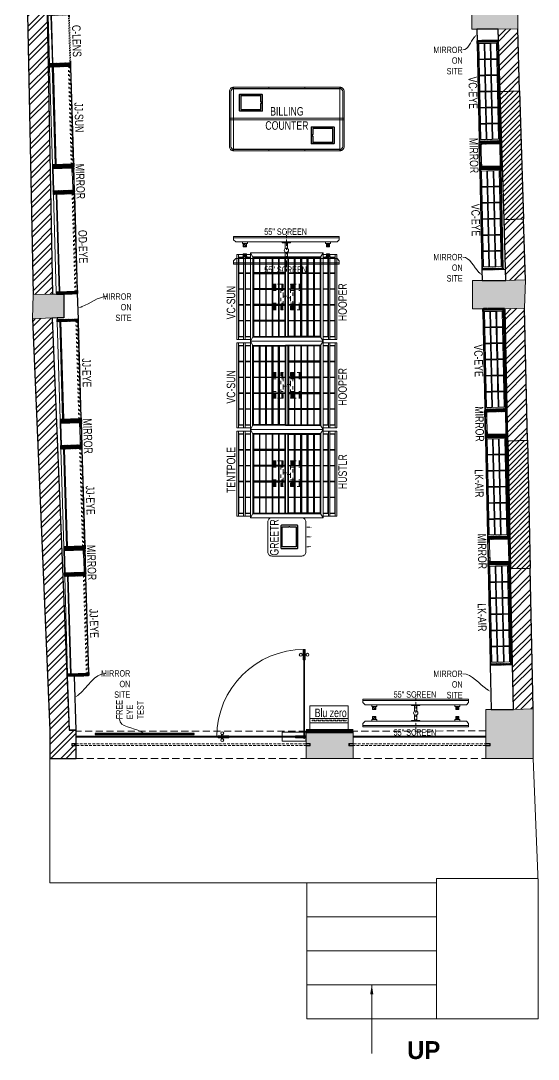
# Model space of a CAD drawing. Header units: feet. Extents: x 9424647 to 9430731, y -5939906 to -5917331.
# Drawn here: x 9424647 to 9430731, y -5939906 to -5927681 of the extents above; entities that cross this region are included whole.
import ezdxf
from ezdxf import colors
from ezdxf.entities.mleader import LeaderData, LeaderLine
from ezdxf.math import Vec2, Vec3

# ---------------------------------------------------------------- set-up
doc = ezdxf.new("R2010")
doc.units = ezdxf.units.FT
doc.header["$LTSCALE"] = 33
doc.header["$MEASUREMENT"] = 0
for name, pattern in [('ACAD_ISO03W100', [30, 12, -18]), ('D10_DASHED', [0.75, 0.5, -0.25]), ('DASHDOT2', [0.5, 0.25, -0.125, 0, -0.125]), ('HIDDEN', [9.525, 6.35, -3.175]), ('HIDDENX2', [0.75, 0.5, -0.25])]:
    doc.linetypes.add(name, pattern=pattern)
for name, color, linetype, lineweight in [('A-COL', 243, 'Continuous', 9), ('A-Glazing', 4, 'Continuous', 20), ('A-shutter', 8, 'Continuous', 18), ('A-STAIR', 6, 'Continuous', 5), ('beam', 90, 'Continuous', 9), ('column hatch', 5, 'Continuous', 0), ('Glazing', 141, 'Continuous', 15), ('HIDDEN LINE', 177, 'Continuous', 0), ('LENS-DIM', 252, 'Continuous', 5), ('LENS-FURNITURE', 13, 'Continuous', 9), ('LENS-PARTITION', 21, 'Continuous', 25), ('LENS-TEXT', 31, 'Continuous', 5), ('LENS_TEXT', 31, 'Continuous', 5), ('LK-EQPMT', 3, 'Continuous', 18), ('LK-FF&E FLOOR', 1, 'Continuous', 9), ('LK-FF&E WALL', 1, 'Continuous', 9), ('LK-IT', 3, 'Continuous', 18), ('LK-MIRROR', 133, 'Continuous', 13), ('LN-ELEVATION-1', 81, 'Continuous', 25), ('LN-ELEVATION-2', 103, 'Continuous', 20), ('LN-ELEVATION-3', 125, 'Continuous', 18), ('LN-ELEVATION-4', 145, 'Continuous', 13), ('LN-ELEVATION-5', 167, 'Continuous', 5), ('LN-HATCH', 251, 'Continuous', 0), ('PLANO-TXT', 252, 'Continuous', 5), ('rolling shutter', 1, 'Continuous', 5)]:
    doc.layers.add(name, color=color, linetype=linetype, lineweight=lineweight)
doc.layers.add('A-WALL', color=1, linetype='Continuous')
doc.styles.add('LK TXT', font='GILC____.TTF', dxfattribs={"height": 100})
doc.styles.get("Standard").update_dxf_attribs({"font": 'GILC____.TTF'})
doc.dimstyles.new('01', dxfattribs={"dimtxt": 150, "dimasz": 115, "dimexe": 115, "dimexo": 115, "dimgap": 115, "dimtad": 0, "dimdec": 0, "dimzin": 0, "dimdsep": 46, "dimtxsty": 'Standard', "dimblk": 'ARCHTICK', "dimcen": 115, "dimdle": 115, "dimclrd": 256, "dimclre": 256, "dimclrt": 256, "dimadec": 0, "dimazin": 0, "dimtfac": 1, "dimtdec": 0, "dimtofl": 0, "dimtmove": 1, "dimatfit": 3, "dimfxl": 1, "dimtolj": 1, "dimtzin": 0, "dimlwd": -1, "dimlwe": -1, "dimarcsym": 0})
pattern_1 = [(225, (-9983931.35, 5281720.31), (88.2999593, -88.2999593), []), (225, (-9983990.22, 5281720.31), (88.2999593, -88.2999593), [])]
pattern_2 = [(45, (7858054.0837, 3504049.203), (-4.4901280605, 4.4901280605), [])]
pattern_3 = [(45, (3990327.2935, 1709214.6916), (-4.4901280605, 4.4901280605), [])]

# ---------------------------------------------------------------- blocks, each defined once
blk = doc.blocks.new('_ArchTick')
at = {"const_width": 0.15}
blk.add_lwpolyline([(-0.5, -0.5), (0.5, 0.5)], dxfattribs=at)
blk = doc.blocks.new('*U43')
at = {"layer": 'A-shutter', "color": 5, "ltscale": 10}
for points in [[(41039607, -1561539), (41039607, -1561544), (41039562, -1561544), (41039562, -1561564), (41039607, -1561564), (41039607, -1561569), (41039557, -1561569), (41039557, -1561539)], [(41042311, -1561539), (41042311, -1561544), (41042356, -1561544), (41042356, -1561564), (41042311, -1561564), (41042311, -1561569), (41042361, -1561569), (41042361, -1561539)]]:
    blk.add_lwpolyline(points, close=True, dxfattribs=at)
at = {"layer": 'A-shutter', "color": 5, "linetype": 'HIDDENX2', "ltscale": 2}
blk.add_lwpolyline([(41039562, -1561544), (41039562, -1561564), (41042356, -1561564), (41042356, -1561544)], close=True, dxfattribs=at)
blk = doc.blocks.new('*U44')
at = {"layer": 'A-shutter', "color": 5, "ltscale": 10}
for points in [[(41040750, -1561539), (41040750, -1561544), (41040705, -1561544), (41040705, -1561564), (41040750, -1561564), (41040750, -1561569), (41040700, -1561569), (41040700, -1561539)], [(41042311, -1561539), (41042311, -1561544), (41042356, -1561544), (41042356, -1561564), (41042311, -1561564), (41042311, -1561569), (41042361, -1561569), (41042361, -1561539)]]:
    blk.add_lwpolyline(points, close=True, dxfattribs=at)
at = {"layer": 'A-shutter', "color": 5, "linetype": 'HIDDENX2', "ltscale": 2}
blk.add_lwpolyline([(41040705, -1561544), (41040705, -1561564), (41042356, -1561564), (41042356, -1561544)], close=True, dxfattribs=at)
blk = doc.blocks.new('MIRROR')
at = {"layer": 'LN-HATCH', "ltscale": 0.5}
h = blk.add_hatch(dxfattribs=at)
h.set_pattern_fill('ANSI31', color=256, scale=2)
h.set_pattern_definition([(45, (4060433.7416, 1708720.787), (-4.4901280605, 4.4901280605), [])])
h.paths.add_polyline_path([(213, 101), (231, 101), (231, -128), (213, -128)])
h.paths.add_polyline_path([(231, 95), (495, 95), (495, 101), (231, 101)])
h.paths.add_polyline_path([(513, 101), (495, 101), (495, -128), (513, -128)])
at = {"layer": 'Defpoints'}
blk.add_lwpolyline([(513, 101), (213, 101), (213, -149), (513, -149)], close=True, dxfattribs=at)
at = {"layer": 'LN-ELEVATION-1'}
for points in [[(213, 101), (231, 101), (231, -128), (213, -128)], [(231, 95), (495, 95), (495, 101), (231, 101)], [(513, 101), (495, 101), (495, -128), (513, -128)], [(260, -142), (260, -128), (215, -128), (215, -149), (224, -149), (224, -147), (216, -147), (216, -142)], [(443, -142), (443, -128), (488, -128), (488, -149), (479, -149), (479, -147), (486, -147), (486, -142)], [(505, -149), (505, -147), (509, -147), (509, -129), (488, -129), (488, -128), (511, -128), (511, -149)]]:
    blk.add_lwpolyline(points, close=True, dxfattribs=at)
at = {"layer": 'LN-ELEVATION-2', "color": 4, "lineweight": 0}
blk.add_lwpolyline([(216, -142), (486, -142), (486, -147), (216, -147)], close=True, dxfattribs=at)
at = {"layer": 'LN-ELEVATION-2'}
blk.add_lwpolyline([(260, -142), (443, -142), (443, -128), (260, -128)], close=True, dxfattribs=at)
at = {"layer": 'LN-ELEVATION-4', "ltscale": 0.5}
blk.add_line((479, -149), (224, -149), dxfattribs=at)
blk = doc.blocks.new('JJ SH 1200')
at = {"layer": 'LN-HATCH', "ltscale": 0.5}
h = blk.add_hatch(dxfattribs=at)
h.set_pattern_fill('ANSI31', color=256, scale=2)
h.set_pattern_definition([(45, (4097187.331, 1708800.267), (-4.4901280605, 4.4901280605), [])])
h.paths.add_polyline_path([(792, 220), (792, 30), (786, 30), (786, 20), (792, 20), (792, -24), (767, -24), (767, 220)])
h.paths.add_polyline_path([(-383, 180), (767, 180), (767, 186), (-383, 186)])
h.paths.add_polyline_path([(757, -24), (757, -30), (792, -30), (792, -24)])
h.paths.add_polyline_path([(-408, 220), (-408, 30), (-402, 30), (-402, 20), (-408, 20), (-408, -24), (-383, -24), (-383, 220)])
h.paths.add_polyline_path([(-373, -24), (-373, -30), (-408, -30), (-408, -24)])
at = {"layer": 'LN-ELEVATION-1', "ltscale": 0.5}
for points in [[(-408, 220), (-408, 30), (-402, 30), (-402, 20), (-408, 20), (-408, -24), (-383, -24), (-383, 220)], [(-383, 180), (767, 180), (767, 186), (-383, 186)], [(792, 220), (792, 30), (786, 30), (786, 20), (792, 20), (792, -24), (767, -24), (767, 220)], [(-373, -24), (-373, -30), (-408, -30), (-408, -24)], [(757, -24), (757, -30), (792, -30), (792, -24)]]:
    blk.add_lwpolyline(points, close=True, dxfattribs=at)
at = {"layer": 'LN-ELEVATION-3', "ltscale": 0.5}
for p, q in [((767, 220), (-383, 220)), ((757, -24), (-373, -24)), ((-373, -30), (757, -30))]:
    blk.add_line(p, q, dxfattribs=at)
at = {"layer": 'LN-ELEVATION-4', "linetype": 'ACAD_ISO03W100', "ltscale": 0.05}
blk.add_lwpolyline([(767, 0), (-383, 0), (-383, -12), (767, -12)], close=True, dxfattribs=at)
blk = doc.blocks.new('VC HD 1200')
at = {"layer": 'LN-HATCH', "ltscale": 0.5}
h = blk.add_hatch(dxfattribs=at)
h.set_pattern_fill('ANSI31', color=256, scale=2)
h.set_pattern_definition([(45, (3760859.753, 1795248.936), (-4.490128061, 4.490128061), [])])
h.paths.add_polyline_path([(-1200, 250), (-1200, 60), (-1194, 60), (-1194, 50), (-1200, 50), (-1200, 6), (-1182, 6), (-1182, 250)])
h = blk.add_hatch(dxfattribs=at)
h.set_pattern_fill('ANSI31', color=256, scale=2)
h.set_pattern_definition(pattern_2)
h.paths.add_polyline_path([(0, 250), (0, 60), (-6, 60), (-6, 50), (0, 50), (0, 6), (-18, 6), (-18, 250)])
h = blk.add_hatch(dxfattribs=at)
h.set_pattern_fill('ANSI31', color=256, scale=2)
h.set_pattern_definition([(45, (7858047.0837, 3504049.203), (-4.4901280605, 4.4901280605), [])])
h.paths.add_polyline_path([(-1165, 6), (-1165, 0), (-1200, 0), (-1200, 6)])
h = blk.add_hatch(dxfattribs=at)
h.set_pattern_fill('ANSI31', color=256, scale=2)
h.set_pattern_definition(pattern_2)
h.paths.add_polyline_path([(-28, 6), (-28, 0), (0, 0), (0, 6)])
at = {"layer": 'LN-ELEVATION-1', "ltscale": 0.5}
for points in [[(-1200, 250), (-1200, 60), (-1194, 60), (-1194, 50), (-1200, 50), (-1200, 6), (-1182, 6), (-1182, 250)], [(0, 250), (0, 60), (-6, 60), (-6, 50), (0, 50), (0, 6), (-18, 6), (-18, 250)], [(-18, 238), (-1182, 238), (-1182, 244), (-18, 244)], [(-1165, 6), (-1165, 0), (-1200, 0), (-1200, 6)], [(-35, 6), (-35, 0), (0, 0), (0, 6)]]:
    blk.add_lwpolyline(points, close=True, dxfattribs=at)
at = {"layer": 'LN-ELEVATION-3', "ltscale": 0.5}
for p, q in [((-1182, 250), (-18, 250)), ((-1165, 6), (-35, 6)), ((-35, 0), (-1165, 0))]:
    blk.add_line(p, q, dxfattribs=at)
for points in [[(-1165, 226), (-35, 226), (-35, 18), (-1165, 18)], [(-1165, 226), (-983, 226), (-983, 162), (-1165, 162)], [(-1165, 90), (-983, 90), (-983, 154), (-1165, 154)], [(-975, 226), (-794, 226), (-794, 162), (-975, 162)], [(-975, 154), (-794, 154), (-794, 90), (-975, 90)], [(-786, 226), (-604, 226), (-604, 162), (-786, 162)], [(-786, 154), (-604, 154), (-604, 90), (-786, 90)], [(-596, 226), (-414, 226), (-414, 162), (-596, 162)], [(-596, 154), (-414, 154), (-414, 90), (-596, 90)], [(-406, 226), (-225, 226), (-225, 162), (-406, 162)], [(-406, 154), (-225, 154), (-225, 90), (-406, 90)], [(-217, 226), (-35, 226), (-35, 162), (-217, 162)], [(-217, 154), (-35, 154), (-35, 90), (-217, 90)], [(-1165, 82), (-983, 82), (-983, 18), (-1165, 18)], [(-975, 82), (-794, 82), (-794, 18), (-975, 18)], [(-786, 82), (-604, 82), (-604, 18), (-786, 18)], [(-596, 82), (-414, 82), (-414, 18), (-596, 18)], [(-406, 82), (-225, 82), (-225, 18), (-406, 18)], [(-217, 82), (-35, 82), (-35, 18), (-217, 18)]]:
    blk.add_lwpolyline(points, close=True, dxfattribs=at)
blk = doc.blocks.new('Entrance Door')
at = {"layer": 'Glazing', "ltscale": 111}
blk.add_hatch(color=256, dxfattribs=at).paths.add_polyline_path([(18, -35), (18, -1235), (30, -1235), (30, -35)])
at = {"layer": 'Glazing'}
for p, q in [((30, -54), (18, -66)), ((1118, -31), (1118, -54)), ((1118, -89), (1118, -66)), ((1133, -31), (1133, -54)), ((1133, -89), (1133, -66))]:
    blk.add_line(p, q, dxfattribs=at)
at = {"layer": 'Glazing', "ltscale": 44}
for p, q in [((-5, -1156), (18, -1156)), ((-5, -1171), (18, -1171)), ((53, -1156), (30, -1156)), ((53, -1171), (30, -1171))]:
    blk.add_line(p, q, dxfattribs=at)
at = {"layer": 'Glazing'}
for points in [[(320, -120), (0, -120), (0, 0), (320, 0)], [(0, -54), (142, -54), (142, -47), (0, -47)], [(0, -66), (142, -66), (142, -74), (0, -74)], [(1181, -54), (1038, -54), (1038, -47), (1181, -47)], [(1181, -66), (1038, -66), (1038, -74), (1181, -74)]]:
    blk.add_lwpolyline(points, close=True, dxfattribs=at)
at = {"layer": 'Glazing', "ltscale": 222}
blk.add_lwpolyline([(-2, -66), (1199, -66), (1199, -54), (-2, -54)], close=True, dxfattribs=at)
at = {"layer": 'Glazing', "ltscale": 111}
blk.add_lwpolyline([(18, -35), (18, -1235), (30, -1235), (30, -35)], close=True, dxfattribs=at)
at = {"layer": 'Glazing', "ltscale": 44}
for points in [[(18, -1093), (18, -1235), (10, -1235), (10, -1093)], [(30, -1093), (30, -1235), (37, -1235), (37, -1093)]]:
    blk.add_lwpolyline(points, close=True, dxfattribs=at)
at = {"layer": 'Glazing'}
for centre, radius in [((1125, -14), 19), ((24, -59), 19.8), ((1125, -107), 19)]:
    blk.add_circle(centre, radius, dxfattribs=at)
at = {"layer": 'Glazing', "ltscale": 44}
for centre in [(-22, -1164), (70, -1164)]:
    blk.add_circle(centre, 19, dxfattribs=at)
at = {"layer": 'Glazing', "ltscale": 222}
blk.add_arc((24, -60), 1175, 270, 359.9996, dxfattribs=at)
blk = doc.blocks.new('GREETR 450x450')
at = {"layer": 'LN-ELEVATION-1', "linetype": 'ByBlock', "lineweight": -2}
for p, q in [((481, 340), (461, 340)), ((481, 225), (461, 225)), ((481, 110), (461, 110))]:
    blk.add_line(p, q, dxfattribs=at)
at = {"layer": 'LN-ELEVATION-1'}
for points in [[(356, 98), (356, 352, 0.414214), (346, 362), (164, 362, 0.414214), (154, 352), (154, 98, 0.414214), (164, 88), (346, 88, 0.414214)], [(264, 343), (336, 343), (336, 108), (172, 108), (172, 343), (245, 343, 0.327538), (247, 344, -0.733799), (262, 344, 0.327538)]]:
    blk.add_lwpolyline(points, format="xyb", close=True, dxfattribs=at)
at = {"layer": 'LN-ELEVATION-1', "linetype": 'ByBlock', "lineweight": -2}
for points in [[(481, 346), (481, 333), (521, 340)], [(481, 232), (481, 218), (521, 225)], [(481, 117), (481, 104), (521, 110)]]:
    blk.add_solid(points, dxfattribs=at)
at = {"layer": 'LN-ELEVATION-2'}
blk.add_lwpolyline([(50, 0), (400, 0, 0.414214), (450, 50), (450, 400, 0.414214), (400, 450), (50, 450, 0.414214), (0, 400), (0, 50, 0.414214)], format="xyb", close=True, dxfattribs=at)
at = {"layer": 'LENS-TEXT', "color": 0, "linetype": 'Continuous', "ltscale": 3, "insert": (79, 219), "char_height": 100, "attachment_point": 5, "rotation": 90, "style": 'LK TXT'}
blk.add_mtext_dynamic_manual_height_columns('GREETR', width=353.06, gutter_width=0.5, heights=[0], dxfattribs=at)
blk = doc.blocks.new('ffgd')
at = {"layer": 'LN-ELEVATION-4', "linetype": 'ACAD_ISO03W100', "ltscale": 0.1}
blk.add_lwpolyline([(0, 47), (0, -41), (-20, -41), (-20, 47)], close=True, dxfattribs=at)
at = {"layer": 'LN-ELEVATION-5', "linetype": 'ACAD_ISO03W100', "ltscale": 0.1}
for p, q in [((-160, 166), (-160, 47)), ((-160, 166), (-160, 47)), ((-159, 166), (-159, 47)), ((-159, 166), (-159, 47)), ((-158, 166), (-158, 47)), ((-158, 166), (-158, 47)), ((-157, 166), (-157, 47)), ((-156, 166), (-156, 47)), ((-154, 166), (-154, 47)), ((-151, 166), (-151, 47)), ((-146, 166), (-146, 47)), ((-141, 166), (-141, 47)), ((-135, 166), (-135, 47)), ((-128, 166), (-128, 47)), ((-120, 166), (-120, 47)), ((-111, 166), (-111, 47)), ((-102, 166), (-102, 47)), ((-85, 166), (-85, 47)), ((65, 166), (65, 47)), ((82, 166), (82, 47)), ((91, 166), (91, 47)), ((100, 166), (100, 47)), ((108, 166), (108, 47)), ((115, 166), (115, 47)), ((121, 166), (121, 47)), ((126, 166), (126, 47)), ((131, 166), (131, 47)), ((134, 166), (134, 47)), ((136, 166), (136, 47)), ((137, 166), (137, 47)), ((138, 166), (138, 47)), ((138, 166), (138, 47)), ((139, 166), (139, 47)), ((139, 166), (139, 47)), ((140, 166), (140, 47)), ((140, 166), (140, 47)), ((-160, -41), (-160, -160)), ((-160, -41), (-160, -160)), ((-159, -41), (-159, -160)), ((-159, -41), (-159, -160)), ((-158, -41), (-158, -160)), ((-158, -41), (-158, -160)), ((-157, -41), (-157, -160)), ((-156, -41), (-156, -160)), ((-154, -41), (-154, -160)), ((-151, -41), (-151, -160)), ((-146, -41), (-146, -160)), ((-141, -41), (-141, -160)), ((-135, -41), (-135, -160)), ((-128, -41), (-128, -160)), ((-120, -41), (-120, -160)), ((-111, -41), (-111, -160)), ((-102, -41), (-102, -160)), ((-85, -41), (-85, -160)), ((65, -41), (65, -160)), ((82, -41), (82, -160)), ((91, -41), (91, -160)), ((100, -41), (100, -160)), ((108, -41), (108, -160)), ((115, -41), (115, -160)), ((121, -41), (121, -160)), ((126, -41), (126, -160)), ((131, -41), (131, -160)), ((134, -41), (134, -160)), ((136, -41), (136, -160)), ((137, -41), (137, -160)), ((138, -41), (138, -160)), ((138, -41), (138, -160)), ((139, -41), (139, -160)), ((139, -41), (139, -160)), ((140, -41), (140, -160)), ((140, -41), (140, -160))]:
    blk.add_line(p, q, dxfattribs=at)
for points in [[(140, 73), (140, 166), (-160, 166), (-160, 73)], [(140, -67), (140, -160), (-160, -160), (-160, -67)]]:
    blk.add_lwpolyline(points, dxfattribs=at)
for points in [[(140, 73), (140, 47), (-160, 47), (-160, 73)], [(140, -41), (140, -67), (-160, -67), (-160, -41)]]:
    blk.add_lwpolyline(points, close=True, dxfattribs=at)
blk = doc.blocks.new('EURO 1040 x 1175')
at = {"layer": 'LN-ELEVATION-1'}
for points in [[(-470, -327), (470, -327), (470, 468), (-470, 468)], [(-470, 85), (470, 85), (470, 468), (-470, 468)], [(-470, 387), (-283, 387), (-283, 393), (-470, 393)], [(-283, 85), (-277, 85), (-277, 468), (-283, 468)], [(-277, 387), (-96, 387), (-96, 393), (-277, 393)], [(-96, 85), (-90, 85), (-90, 468), (-96, 468)], [(-90, 387), (90, 387), (90, 393), (-90, 393)], [(90, 85), (96, 85), (96, 468), (90, 468)], [(96, 387), (277, 387), (277, 393), (96, 393)], [(277, 85), (283, 85), (283, 468), (277, 468)], [(283, 387), (470, 387), (470, 393), (283, 393)], [(-470, 311), (-283, 311), (-283, 317), (-470, 317)], [(-277, 311), (-96, 311), (-96, 317), (-277, 317)], [(-90, 311), (90, 311), (90, 317), (-90, 317)], [(96, 311), (277, 311), (277, 317), (96, 317)], [(283, 311), (470, 311), (470, 317), (283, 317)], [(-470, 236), (-283, 236), (-283, 242), (-470, 242)], [(-470, 160), (-283, 160), (-283, 166), (-470, 166)], [(-277, 236), (-96, 236), (-96, 242), (-277, 242)], [(-277, 160), (-96, 160), (-96, 166), (-277, 166)], [(-90, 236), (90, 236), (90, 242), (-90, 242)], [(-90, 160), (90, 160), (90, 166), (-90, 166)], [(96, 236), (277, 236), (277, 242), (96, 242)], [(96, 160), (277, 160), (277, 166), (96, 166)], [(283, 236), (470, 236), (470, 242), (283, 242)], [(283, 160), (470, 160), (470, 166), (283, 166)], [(-470, 85), (470, 85), (470, 55), (-470, 55)], [(-470, 55), (470, 55), (470, -327), (-470, -327)], [(-283, 55), (-277, 55), (-277, -327), (-283, -327)], [(-96, 55), (-90, 55), (-90, -327), (-96, -327)], [(90, 55), (96, 55), (96, -327), (90, -327)], [(277, 55), (283, 55), (283, -327), (277, -327)], [(-470, -20), (-283, -20), (-283, -26), (-470, -26)], [(-470, -96), (-283, -96), (-283, -102), (-470, -102)], [(-277, -20), (-96, -20), (-96, -26), (-277, -26)], [(-277, -96), (-96, -96), (-96, -102), (-277, -102)], [(-90, -20), (90, -20), (90, -26), (-90, -26)], [(-90, -96), (90, -96), (90, -102), (-90, -102)], [(96, -20), (277, -20), (277, -26), (96, -26)], [(96, -96), (277, -96), (277, -102), (96, -102)], [(283, -20), (470, -20), (470, -26), (283, -26)], [(283, -96), (470, -96), (470, -102), (283, -102)], [(-470, -171), (-283, -171), (-283, -177), (-470, -177)], [(-277, -171), (-96, -171), (-96, -177), (-277, -177)], [(-90, -171), (90, -171), (90, -177), (-90, -177)], [(96, -171), (277, -171), (277, -177), (96, -177)], [(283, -171), (470, -171), (470, -177), (283, -177)], [(-470, -246), (-283, -246), (-283, -252), (-470, -252)], [(-277, -246), (-96, -246), (-96, -252), (-277, -252)], [(-90, -246), (90, -246), (90, -252), (-90, -252)], [(96, -246), (277, -246), (277, -252), (96, -252)], [(283, -246), (470, -246), (470, -252), (283, -252)]]:
    blk.add_lwpolyline(points, close=True, dxfattribs=at)
for points in [[(-283, 462), (-464, 462), (-464, 317)], [(-96, 462), (-277, 462)], [(90, 462), (-90, 462)], [(277, 462), (96, 462)], [(464, 317), (464, 462), (283, 462)], [(-464, 311), (-464, 242)], [(464, 242), (464, 311)], [(-464, 236), (-464, 166)], [(-464, 160), (-464, 91), (-283, 91)], [(283, 91), (464, 91), (464, 160)], [(464, 166), (464, 236)], [(-464, -20), (-464, 49), (-283, 49)], [(-277, 91), (-96, 91)], [(-277, 49), (-96, 49)], [(-90, 91), (90, 91)], [(-90, 49), (90, 49)], [(96, 91), (277, 91)], [(96, 49), (277, 49)], [(283, 49), (464, 49), (464, -20)], [(-464, -96), (-464, -26)], [(-464, -171), (-464, -102)], [(464, -26), (464, -96)], [(464, -102), (464, -171)], [(-283, -321), (-464, -321), (-464, -177)], [(464, -177), (464, -321), (283, -321)], [(-96, -321), (-277, -321)], [(90, -321), (-90, -321)], [(277, -321), (96, -321)]]:
    blk.add_lwpolyline(points, dxfattribs=at)
at = {"layer": 'LN-ELEVATION-2'}
blk.add_lwpolyline([(-520, -357), (520, -357), (520, 498), (-520, 498)], close=True, dxfattribs=at)
for points in [[(-470, 468), (-520, 498)], [(470, 468), (520, 498)], [(-470, -327), (-520, -357)], [(470, -327), (520, -357)]]:
    blk.add_lwpolyline(points, dxfattribs=at)
at = {"layer": 'LN-ELEVATION-3'}
for points in [[(-500, 560), (500, 560), (500, 578), (-500, 578)], [(-500, 498), (-470, 498), (-470, 560), (-500, 560)], [(470, 498), (500, 498), (500, 560), (470, 560)], [(-500, -357), (-470, -357), (-470, -419), (-500, -419)], [(470, -357), (500, -357), (500, -419), (470, -419)], [(-500, -419), (500, -419), (500, -437), (-500, -437)]]:
    blk.add_lwpolyline(points, close=True, dxfattribs=at)
at = {"layer": 'LN-ELEVATION-4'}
for points in [[(-500, 640), (500, 640), (500, 658), (-500, 658)], [(-500, 578), (-470, 578), (-470, 640), (-500, 640)], [(470, 578), (500, 578), (500, 640), (470, 640)], [(-470, 498), (-464, 498), (-464, 560), (-470, 560)], [(-464, 554), (-283, 554), (-283, 560), (-464, 560)], [(-283, 498), (-277, 498), (-277, 560), (-283, 560)], [(-277, 554), (-96, 554), (-96, 560), (-277, 560)], [(-96, 498), (-90, 498), (-90, 560), (-96, 560)], [(-90, 554), (90, 554), (90, 560), (-90, 560)], [(90, 498), (96, 498), (96, 560), (90, 560)], [(96, 554), (277, 554), (277, 560), (96, 560)], [(277, 498), (283, 498), (283, 560), (277, 560)], [(283, 554), (464, 554), (464, 560), (283, 560)], [(464, 498), (470, 498), (470, 560), (464, 560)], [(-470, -357), (-464, -357), (-464, -419), (-470, -419)], [(-283, -357), (-277, -357), (-277, -419), (-283, -419)], [(-96, -357), (-90, -357), (-90, -419), (-96, -419)], [(90, -357), (96, -357), (96, -419), (90, -419)], [(277, -357), (283, -357), (283, -419), (277, -419)], [(464, -357), (470, -357), (470, -419), (464, -419)], [(-500, -437), (-470, -437), (-470, -499), (-500, -499)], [(-464, -413), (-283, -413), (-283, -419), (-464, -419)], [(-277, -413), (-96, -413), (-96, -419), (-277, -419)], [(-90, -413), (90, -413), (90, -419), (-90, -419)], [(96, -413), (277, -413), (277, -419), (96, -419)], [(283, -413), (464, -413), (464, -419), (283, -419)], [(470, -437), (500, -437), (500, -499), (470, -499)], [(-500, -499), (500, -499), (500, -517), (-500, -517)]]:
    blk.add_lwpolyline(points, close=True, dxfattribs=at)
at = {"layer": 'LN-ELEVATION-5'}
for points in [[(-470, 578), (-464, 578), (-464, 640), (-470, 640)], [(-464, 634), (-283, 634), (-283, 640), (-464, 640)], [(-283, 578), (-277, 578), (-277, 640), (-283, 640)], [(-277, 634), (-96, 634), (-96, 640), (-277, 640)], [(-96, 578), (-90, 578), (-90, 640), (-96, 640)], [(-90, 634), (90, 634), (90, 640), (-90, 640)], [(90, 578), (96, 578), (96, 640), (90, 640)], [(96, 634), (277, 634), (277, 640), (96, 640)], [(277, 578), (283, 578), (283, 640), (277, 640)], [(283, 634), (464, 634), (464, 640), (283, 640)], [(464, 578), (470, 578), (470, 640), (464, 640)], [(-470, -437), (-464, -437), (-464, -499), (-470, -499)], [(-283, -437), (-277, -437), (-277, -499), (-283, -499)], [(-96, -437), (-90, -437), (-90, -499), (-96, -499)], [(90, -437), (96, -437), (96, -499), (90, -499)], [(277, -437), (283, -437), (283, -499), (277, -499)], [(464, -437), (470, -437), (470, -499), (464, -499)], [(-464, -493), (-283, -493), (-283, -499), (-464, -499)], [(-277, -493), (-96, -493), (-96, -499), (-277, -499)], [(-90, -493), (90, -493), (90, -499), (-90, -499)], [(96, -493), (277, -493), (277, -499), (96, -499)], [(283, -493), (464, -493), (464, -499), (283, -499)]]:
    blk.add_lwpolyline(points, close=True, dxfattribs=at)
at = {"layer": 'LENS-DIM'}
blk.add_blockref('ffgd', (10, 67), dxfattribs=at)
blk = doc.blocks.new('CLENS 600')
at = {"layer": 'LN-HATCH', "ltscale": 0.5}
h = blk.add_hatch(dxfattribs=at)
h.set_pattern_fill('ANSI31', color=256, scale=2)
h.set_pattern_definition(pattern_3)
h.paths.add_polyline_path([(-600, 0), (-582, 0), (-582, -240), (-600, -240)])
h = blk.add_hatch(dxfattribs=at)
h.set_pattern_fill('ANSI31', color=256, scale=2)
h.set_pattern_definition([(45, (3975657.573, 1709214.6916), (-4.490128061, 4.490128061), [])])
h.paths.add_polyline_path([(-18, 0), (0, 0), (0, -240), (-18, -240)])
h = blk.add_hatch(dxfattribs=at)
h.set_pattern_fill('ANSI31', color=256, scale=2)
h.set_pattern_definition([(45, (3990252.2935, 1709214.6916), (-4.4901280605, 4.4901280605), [])])
h.paths.add_polyline_path([(-582, -40), (-18, -40), (-18, -34), (-582, -34)])
h = blk.add_hatch(dxfattribs=at)
h.set_pattern_fill('ANSI31', color=256, scale=2)
h.set_pattern_definition(pattern_3)
h.paths.add_polyline_path([(-600, -250), (-565, -250), (-565, -240), (-600, -240)])
h = blk.add_hatch(dxfattribs=at)
h.set_pattern_fill('ANSI31', color=256, scale=2)
h.set_pattern_definition([(45, (3990177.2935, 1709214.6916), (-4.4901280605, 4.4901280605), [])])
h.paths.add_polyline_path([(-35, -250), (0, -250), (0, -240), (-35, -240)])
at = {"layer": 'HIDDEN LINE', "linetype": 'ACAD_ISO03W100', "ltscale": 0.02}
for p, q in [((-35, -240), (-565, -240)), ((-565, -250), (-35, -250))]:
    blk.add_line(p, q, dxfattribs=at)
at = {"layer": 'LN-ELEVATION-1', "ltscale": 0.5}
for points in [[(-600, 0), (-582, 0), (-582, -240), (-600, -240)], [(-18, 0), (0, 0), (0, -240), (-18, -240)], [(-582, -40), (-18, -40), (-18, -34), (-582, -34)], [(-600, -250), (-565, -250), (-565, -240), (-600, -240)], [(-35, -250), (0, -250), (0, -240), (-35, -240)]]:
    blk.add_lwpolyline(points, close=True, dxfattribs=at)
at = {"layer": 'LN-ELEVATION-4'}
blk.add_line((-18, 0), (-582, 0), dxfattribs=at)
blk = doc.blocks.new('I-PAD Frame')
at = {"color": 3, "linetype": 'Continuous'}
blk.add_lwpolyline([(357869, -232321), (358123, -232321, 0.414214), (358133, -232311), (358133, -232129, 0.414214), (358123, -232119), (357869, -232119, 0.414214), (357859, -232129), (357859, -232311, 0.414214)], format="xyb", close=True, dxfattribs=at)
at = {"color": 3, "linetype": 'Continuous', "lineweight": 25}
blk.add_lwpolyline([(358113, -232230), (358113, -232302), (357878, -232302), (357878, -232138), (358113, -232138), (358113, -232211, 0.327538), (358115, -232213, -0.733799), (358115, -232228, 0.327538)], format="xyb", close=True, dxfattribs=at)
blk = doc.blocks.new('Billing Counter-1350')
at = {"color": 5, "linetype": 'HIDDENX2', "ltscale": 0.025}
for p, q in [((-625, -375), (-625, 375)), ((625, -375), (625, 375))]:
    blk.add_line(p, q, dxfattribs=at)
at = {"color": 0, "linetype": 'Continuous'}
for p, q in [((625, 375), (-625, 375)), ((675, -325), (675, 325)), ((-625, -375), (625, -375))]:
    blk.add_line(p, q, dxfattribs=at)
at = {"color": 2, "linetype": 'Continuous'}
blk.add_line((624, -375), (625, -375), dxfattribs=at)
at = {"color": 2, "linetype": 'HIDDENX2', "ltscale": 0.025}
for points in [[(-633, 375), (-212, 375), (-212, 358), (-633, 358)], [(210, 375), (-210, 375), (-210, 358), (210, 358)], [(212, 375), (633, 375), (633, 358), (212, 358)], [(-633, -375), (-212, -375), (-212, -358), (-633, -358)], [(210, -375), (-210, -375), (-210, -358), (210, -358)], [(212, -375), (633, -375), (633, -358), (212, -358)]]:
    blk.add_lwpolyline(points, close=True, dxfattribs=at)
at = {"color": 5, "linetype": 'Continuous'}
for points in [[(-556, 97), (-289, 97), (-289, 286), (-556, 286)], [(556, -97), (289, -97), (289, -286), (556, -286)]]:
    blk.add_lwpolyline(points, close=True, dxfattribs=at)
at = {"color": 5, "linetype": 'HIDDENX2', "ltscale": 0.025}
blk.add_lwpolyline([(625, 8), (-625, 8), (-625, -8), (625, -8)], close=True, dxfattribs=at)
at = {"color": 0, "linetype": 'Continuous'}
for centre, start, end in [((-625, 325), 90, 180), ((625, 325), 0, 90), ((625, -325), 270, 0)]:
    blk.add_arc(centre, 50, start, end, dxfattribs=at)
at = {"layer": 'LN-ELEVATION-2'}
blk.add_line((-675, 325), (-675, -325), dxfattribs=at)
for points in [[(625, 375), (-625, 375, 0.414214), (-675, 325), (-675, -325, 0.414214), (-625, -375), (625, -375, 0.414214), (675, -325), (675, 325, 0.414214)], [(625, 357), (-625, 357, 0.414214), (-657, 325), (-657, -325, 0.414214), (-625, -357), (625, -357, 0.414214), (657, -325), (657, 325, 0.414214)]]:
    blk.add_lwpolyline(points, format="xyb", close=True, dxfattribs=at)
blk.add_lwpolyline([(-675, -8), (675, -8), (675, 8), (-675, 8)], close=True, dxfattribs=at)
blk.add_arc((-625, -325), 50, 180, 270, dxfattribs=at)
at = {"color": 2, "linetype": 'Continuous', "xscale": -1, "rotation": 180}
blk.add_blockref('I-PAD Frame', (-358418, -232028), dxfattribs=at)
at = {"color": 2, "linetype": 'Continuous', "xscale": -1}
blk.add_blockref('I-PAD Frame', (358418, 232028), dxfattribs=at)
at = {"layer": 'LENS-TEXT', "color": 0, "linetype": 'Continuous', "ltscale": 3, "insert": (1, 6), "char_height": 100, "attachment_point": 5, "style": 'LK TXT'}
blk.add_mtext_dynamic_manual_height_columns('BILLING COUNTER', width=353.06, gutter_width=0.5, heights=[0], dxfattribs=at)
blk = doc.blocks.new('BLUE ZERO')
at = {"layer": 'LENS-FURNITURE', "ltscale": 0.5}
for points in [[(86207, 120883), (86207, 120433), (85907, 120433), (85907, 120883)], [(86107, 120883), (86107, 120433), (86057, 120433), (86057, 120883)]]:
    blk.add_lwpolyline(points, close=True, dxfattribs=at)
at = {"layer": 'LENS-FURNITURE', "linetype": 'D10_DASHED', "ltscale": 2}
blk.add_lwpolyline([(86086, 120858), (86086, 120458), (86078, 120458), (86078, 120858)], close=True, dxfattribs=at)
blk = doc.blocks.new('55INCH')
at = {"layer": 'LK-EQPMT', "ltscale": 12}
for p, q in [((2111559, 1135690), (2111583, 1135690)), ((2111583, 1135690), (2111608, 1135666)), ((2111608, 1134474), (2111608, 1135666)), ((2111608, 1135588), (2111627, 1135588)), ((2111627, 1135529), (2111608, 1135529)), ((2111627, 1135588), (2111627, 1135529)), ((2111627, 1134611), (2111608, 1134611)), ((2111608, 1134552), (2111627, 1134552)), ((2111627, 1134611), (2111627, 1134552)), ((2111559, 1134449), (2111583, 1134449)), ((2111583, 1134449), (2111608, 1134474))]:
    blk.add_line(p, q, dxfattribs=at)
at = {"layer": 'LK-EQPMT'}
for p, q in [((2111662, 1135543), (2111631, 1135574)), ((2111662, 1135574), (2111631, 1135543)), ((2111662, 1134597), (2111631, 1134566))]:
    blk.add_line(p, q, dxfattribs=at)
at = {"layer": 'LK-EQPMT', "ltscale": 12}
blk.add_lwpolyline([(2111543, 1135690), (2111559, 1135690), (2111559, 1134449), (2111543, 1134449)], close=True, dxfattribs=at)
at = {"layer": 'LK-EQPMT'}
for points in [[(2111627, 1135578), (2111627, 1135540), (2111665, 1135540), (2111665, 1135578)], [(2111631, 1135574), (2111631, 1135543), (2111662, 1135543), (2111662, 1135574)], [(2111627, 1134563), (2111627, 1134601), (2111665, 1134601), (2111665, 1134563)], [(2111631, 1134566), (2111631, 1134597), (2111662, 1134597), (2111662, 1134566)]]:
    blk.add_lwpolyline(points, close=True, dxfattribs=at)
blk = doc.blocks.new('A$Cb5bc41ad')
at = {"layer": 'column hatch'}
h = blk.add_hatch(color=8, dxfattribs=at)
h.dxf.hatch_style = 1
h.paths.add_polyline_path([(5842, -3582), (5612, -3587), (5289, -3587), (5289, -4164), (5631, -4164), (5842, -4164)])
h.paths.add_polyline_path([(3728, -3934), (3728, -3844), (3173, -3844), (3173, -4164), (3728, -4164), (3728, -3984)])
h.paths.add_polyline_path([(5753, 1468), (5523, 1461), (5132, 1461), (5132, 1130), (5513, 1130), (5743, 1135)])
h.paths.add_polyline_path([(323, 1301), (193, 1301), (-37, 1296), (-42, 1011), (188, 1021), (323, 1021)])
h.paths.add_polyline_path([(5659, 4764), (5429, 4760), (5124, 4760), (5124, 4419), (5432, 4419), (5662, 4426)])
h.paths.add_polyline_path([(5589, 8771), (5359, 8771), (5234, 8771), (5234, 8341), (5374, 8341), (5604, 8344)])
h.paths.add_polyline_path([(188, 8515), (48, 8515), (-182, 8515), (-172, 8210), (58, 8215), (188, 8215)])
h.paths.add_polyline_path([(5584, 12969), (5354, 12969), (5224, 12969), (5224, 12829), (5224, 12539), (5234, 12539), (5359, 12539), (5589, 12539)])
h.paths.add_polyline_path([(3338, 14869), (3038, 14869), (3038, 14357), (3218, 14357), (3338, 14357), (3338, 14527)])
h.paths.add_polyline_path([(173, 14869), (-182, 14869), (-182, 14445), (48, 14445), (173, 14445), (173, 14639)])
at = {"layer": 'LN-HATCH'}
h = blk.add_hatch(dxfattribs=at)
h.set_pattern_fill('ANSI32', color=256, scale=333, angle=180)
h.set_pattern_definition(pattern_1)
h.paths.add_polyline_path([(188, 1021), (-42, 1011), (159, -3834), (159, -4164), (469, -4164), (469, -3884), (469, -3834), (389, -3834)])
h.paths.add_polyline_path([(58, 8215), (-172, 8210), (-37, 1296), (193, 1301)])
h.paths.add_polyline_path([(48, 14445), (-182, 14445), (-182, 8515), (48, 8515)])
h.paths.add_polyline_path([(3038, 14869), (1073, 14869), (1073, 14639), (3038, 14639)])
h.paths.add_polyline_path([(3218, 14357), (3038, 14357), (3038, 13568), (3218, 13568)])
h = blk.add_hatch(dxfattribs=at)
h.set_pattern_fill('ANSI31', color=256, scale=333, angle=180)
h.set_pattern_definition([(225, (-9983931.354, 5281720.31), (29.43331977, -29.43331977), [])])
h.paths.add_polyline_path([(5776, -420), (5546, -425), (5577, -1930), (5807, -1925)])
h.paths.add_polyline_path([(5501, 2180), (5731, 2187), (5684, 3695), (5454, 3688)])
h.paths.add_polyline_path([(5620, 7317), (5390, 7314), (5413, 5808), (5643, 5811)])
h.paths.add_polyline_path([(5589, 11512), (5359, 11512), (5359, 10005), (5589, 10005)])
h.paths.add_polyline_path([(5584, 14083), (5354, 14081), (5354, 13375), (5584, 13377)])
h = blk.add_hatch(dxfattribs=at)
h.set_pattern_fill('ANSI32', color=256, scale=333, angle=180)
h.set_pattern_definition(pattern_1)
h.paths.add_polyline_path([(5584, 13377), (5354, 13375), (5354, 12969), (5584, 12969)], flags=17)
h.paths.add_polyline_path([(5589, 12539), (5359, 12539), (5359, 11512), (5589, 11512)])
h.paths.add_polyline_path([(5589, 10005), (5359, 10005), (5359, 8771), (5589, 8771)])
h.paths.add_polyline_path([(5604, 8344), (5374, 8341), (5390, 7314), (5620, 7317)])
h.paths.add_polyline_path([(5643, 5811), (5413, 5808), (5429, 4760), (5659, 4764)])
h.paths.add_polyline_path([(5662, 4426), (5432, 4419), (5454, 3688), (5684, 3695)])
h.paths.add_polyline_path([(5731, 2187), (5501, 2180), (5523, 1461), (5753, 1468)])
h.paths.add_polyline_path([(5743, 1135), (5513, 1130), (5546, -425), (5776, -420)])
h.paths.add_polyline_path([(5807, -1925), (5577, -1930), (5612, -3587), (5842, -3582)])
at = {"layer": 'A-COL'}
for p, q in [((5513, 1130), (5743, 1135)), ((5513, 1130), (5743, 1135)), ((3728, -3844), (3173, -3844)), ((3173, -3844), (3173, -4164)), ((3728, -3934), (3728, -3844)), ((3728, -3984), (3728, -3934)), ((3728, -4164), (3728, -3984)), ((3173, -4164), (3728, -4164))]:
    blk.add_line(p, q, dxfattribs=at)
for points in [[(5124, 4419), (5432, 4419), (5662, 4426), (5659, 4764), (5429, 4760), (5124, 4760)], [(323, 1301), (323, 1021), (188, 1021), (-42, 1011), (-37, 1296), (193, 1301)], [(5289, -4164), (5289, -3587), (5612, -3587), (5842, -3582), (5842, -4164), (5631, -4164)]]:
    blk.add_lwpolyline(points, close=True, dxfattribs=at)
blk.add_lwpolyline([(5513, 1130), (5132, 1130), (5132, 1461), (5523, 1461), (5753, 1468), (5743, 1135), (5513, 1130)], dxfattribs=at)
at = {"layer": 'A-Glazing'}
for points in [[(469, -3903), (3173, -3903), (3173, -3915), (469, -3915)], [(5289, -3903), (3728, -3903), (3728, -3915), (5289, -3915)]]:
    blk.add_lwpolyline(points, close=True, dxfattribs=at)
at = {"layer": 'A-STAIR'}
for p, q in [((159, -4164), (159, -5629)), ((5842, -4164), (5902, -5629)), ((4709, -5579), (5902, -5579)), ((4709, -5579), (4709, -5629)), ((159, -5629), (4709, -5629)), ((3182, -5629), (3182, -7229)), ((4709, -5629), (4709, -7229)), ((5902, -5629), (5902, -7229)), ((3182, -6029), (4709, -6029)), ((3182, -6429), (4709, -6429)), ((3182, -6829), (4709, -6829)), ((3182, -7229), (5902, -7229))]:
    blk.add_line(p, q, dxfattribs=at)
at = {"layer": 'A-WALL'}
for p, q in [((-172, 8210), (-37, 1296)), ((58, 8215), (193, 1301)), ((5454, 3688), (5432, 4419)), ((5684, 3695), (5662, 4426)), ((5454, 3688), (5684, 3695)), ((5501, 2180), (5454, 3688)), ((5454, 3688), (5454, 3688)), ((5684, 3695), (5731, 2187)), ((5501, 2180), (5731, 2187)), ((5523, 1461), (5501, 2180)), ((5753, 1468), (5731, 2187)), ((5546, -425), (5513, 1130)), ((5776, -420), (5743, 1135)), ((-42, 1011), (159, -3834)), ((188, 1021), (389, -3834)), ((5546, -425), (5776, -420)), ((5546, -425), (5577, -1930)), ((5776, -420), (5807, -1925)), ((5577, -1930), (5807, -1925)), ((5612, -3587), (5577, -1930)), ((5842, -3582), (5807, -1925)), ((159, -3834), (159, -4164)), ((469, -3834), (389, -3834)), ((469, -4164), (469, -3834)), ((159, -4164), (469, -4164))]:
    blk.add_line(p, q, dxfattribs=at)
at = {"layer": 'beam', "linetype": 'HIDDEN', "ltscale": 0.4}
for points in [[(3173, -3844), (469, -3844), (469, -4164), (3173, -4164)], [(5289, -3841), (3728, -3844), (3728, -3934), (3728, -3984), (3728, -4164), (5289, -4164)]]:
    blk.add_lwpolyline(points, close=True, dxfattribs=at)
at = {"layer": 'rolling shutter'}
blk.add_blockref('*U43', (-41039138, 1557551), dxfattribs=at)
at = {"layer": 'rolling shutter', "xscale": -1}
blk.add_blockref('*U44', (41046039, 1557551), dxfattribs=at)
at = {"layer": 'A-STAIR', "insert": (4752, -7493), "char_height": 210, "width": 5656.31, "attachment_point": 3, "rotation": 0.0937}
blk.add_mtext('{\\fCentury Gothic|b1|i0|c0|p34; UP\\P}', dxfattribs=at)
at = {"layer": 'A-STAIR'}
blk.add_leader([(3946, -6829), (3946, -7640)], dimstyle='01', override={"dimgap": 115, "dimtad": 0}, dxfattribs=at)
blk = doc.blocks.new('A$C2c4d5caa')
at = {"layer": 'LENS-DIM', "color": 2}
blk.add_blockref('A$Cb5bc41ad', (-966, -8518), dxfattribs=at)

msp = doc.modelspace()

# ---------------------------------------------------------------- linework, layer by layer
msp.add_lwpolyline([(9426687, -5936073), (9425520, -5936073), (9425520, -5936085), (9426687, -5936085)], close=True)
at = {"layer": 'LENS-PARTITION'}
for points in [[(9430261, -5927781), (9430011, -5927781), (9430013, -5927915), (9430019, -5927915), (9430063, -5927914), (9430265, -5927910)], [(9430348, -5930609), (9430070, -5930615), (9430073, -5930739), (9430352, -5930739)], [(9425315, -5930892), (9425309, -5930892), (9425265, -5930893), (9425065, -5930899), (9425152, -5930899), (9425152, -5931179), (9425073, -5931179), (9425074, -5931199), (9425324, -5931192), (9425324, -5931192)], [(9430430, -5935263), (9430168, -5935269), (9430179, -5935787), (9430441, -5935787)], [(9425278, -5935395), (9425198, -5935397), (9425191, -5935398), (9425217, -5936034), (9425297, -5936034)]]:
    msp.add_lwpolyline(points, close=True, dxfattribs=at)
at = {"layer": 'LK-IT', "color": 1, "linetype": 'DASHDOT2', "ltscale": 3}
for p, q in [((9427770, -5930627), (9427770, -5930138)), ((9429291, -5936075), (9429291, -5935586))]:
    msp.add_line(p, q, dxfattribs=at)
at = {"layer": 'LK-IT'}
for points in [[(9427820, -5930285), (9427720, -5930285), (9427720, -5930295), (9427820, -5930295)], [(9427820, -5930480), (9427720, -5930480), (9427720, -5930470), (9427820, -5930470)], [(9429341, -5935733), (9429241, -5935733), (9429241, -5935743), (9429341, -5935743)], [(9429341, -5935928), (9429241, -5935928), (9429241, -5935918), (9429341, -5935918)]]:
    msp.add_lwpolyline(points, close=True, dxfattribs=at)
for points in [[(9427782, -5930361), (9427782, -5930295), (9427757, -5930295), (9427757, -5930361, -0.267949), (9427782, -5930361, 1)], [(9427782, -5930404), (9427782, -5930470), (9427757, -5930470), (9427757, -5930404, 0.267949), (9427782, -5930404, -1)], [(9429303, -5935809), (9429303, -5935743), (9429278, -5935743), (9429278, -5935809, -0.267949), (9429303, -5935809, 1)], [(9429303, -5935852), (9429303, -5935918), (9429278, -5935918), (9429278, -5935852, 0.267949), (9429303, -5935852, -1)]]:
    msp.add_lwpolyline(points, format="xyb", dxfattribs=at)
at = {"layer": 'LK-IT', "color": 1}
for centre in [(9427770, -5930383), (9429291, -5935830)]:
    msp.add_circle(centre, 25, dxfattribs=at)
at = {"layer": 'LK-MIRROR', "linetype": 'ACAD_ISO03W100', "ltscale": 0.05, "const_width": 50}
msp.add_lwpolyline([(9428557, -5936044), (9428002, -5936044)], dxfattribs=at)

# ---------------------------------------------------------------- block references
at = {"layer": 'A-Glazing', "xscale": 0.8748404702499005, "yscale": 0.8748404702499005, "zscale": 0.8748404702499005, "rotation": 180.0000110906808}
msp.add_blockref('Entrance Door', (9428000, -5936162), dxfattribs=at)
at = {"layer": 'LENS-PARTITION'}
msp.add_blockref('A$C2c4d5caa', (9425794, -5923682), dxfattribs=at)
at = {"layer": 'LK-FF&E FLOOR'}
for name, p in [('Billing Counter-1350', (9427775, -5928837)), ('GREETR 450x450', (9427550, -5933982))]:
    msp.add_blockref(name, p, dxfattribs=at)
for name, p, rotation in [('EURO 1040 x 1175', (9427845, -5930932), 90.00000000000003), ('EURO 1040 x 1175', (9427845, -5933012), 90), ('BLUE ZERO', (9307614, -5849837), 270)]:
    msp.add_blockref(name, p, dxfattribs=dict(at, rotation=rotation))
at = {"layer": 'LK-FF&E FLOOR', "xscale": -1, "rotation": 90}
msp.add_blockref('EURO 1040 x 1175', (9427845, -5931972), dxfattribs=at)
at = {"layer": 'LK-FF&E WALL'}
for name, p, rotation in [('CLENS 600', (9424967, -5927601), 91.70213495986494), ('MIRROR', (9425137, -5929910), 91.70213495972561), ('JJ SH 1200', (9425273, -5930485), 91.70213495983384), ('MIRROR', (9425226, -5932908), 91.70213495972561), ('VC HD 1200', (9430136, -5933769), 271.2022804794086), ('MIRROR', (9430280, -5933553), 271.2022804794086), ('MIRROR', (9425270, -5934408), 91.70213495972561), ('JJ SH 1200', (9425406, -5934983), 91.70213495972565)]:
    msp.add_blockref(name, p, dxfattribs=dict(at, rotation=rotation))
at = {"layer": 'LK-FF&E WALL', "xscale": -1}
for name, p, rotation in [('VC HD 1200', (9430013, -5927915), 271.2022804794086), ('JJ SH 1200', (9425217, -5928602), 91.70213495972558), ('MIRROR', (9430198, -5929625), 271.2022804794086), ('VC HD 1200', (9430045, -5929415), 271.2022804794086), ('VC HD 1200', (9430080, -5931070), 271.2022804794086), ('JJ SH 1200', (9425306, -5931600), 91.70213495972558), ('MIRROR', (9430264, -5932779), 271.2022804794086), ('JJ SH 1200', (9425350, -5933100), 91.70213495972558), ('VC HD 1200', (9430143, -5934069), 271.2022804794086)]:
    msp.add_blockref(name, p, dxfattribs=dict(at, rotation=rotation))
at = {"layer": 'LK-IT', "rotation": 270}
for p in [(8292700, -3818677), (8294221, -3824125)]:
    msp.add_blockref('55INCH', p, dxfattribs=at)
at = {"layer": 'LK-IT', "xscale": -1, "rotation": 270}
for p in [(8292700, -8042088), (8294221, -8047535)]:
    msp.add_blockref('55INCH', p, dxfattribs=at)

# ---------------------------------------------------------------- texts
at = {"layer": 'LENS-TEXT', "color": 0, "linetype": 'Continuous', "ltscale": 3, "char_height": 75, "width": 783.96, "attachment_point": 5, "style": 'LK TXT'}
for insert in [(9427761, -5930164), (9427761, -5930611), (9429282, -5935612), (9429282, -5936059)]:
    msp.add_mtext('\\pt225;55" SCREEN', dxfattribs=dict(at, insert=insert))
at = {"layer": 'LENS_TEXT', "linetype": 'Continuous', "ltscale": 3, "char_height": 100, "width": 324.47, "attachment_point": 5, "style": 'LK TXT'}
for insert, rotation in [((9429975, -5929267), 271.2023), ((9425346, -5929572), 271.7021), ((9430041, -5932428), 271.2023), ((9425435, -5932571), 271.7021), ((9430072, -5933927), 271.2023), ((9425479, -5934059), 271.7021)]:
    msp.add_mtext('{\\C7;MIRROR}', dxfattribs=dict(at, insert=insert, rotation=rotation))
at = {"layer": 'PLANO-TXT', "linetype": 'Continuous', "ltscale": 3, "char_height": 100, "width": 271.78, "attachment_point": 5, "style": 'LK TXT'}
for s, insert, rotation in [('C-LENS', (9425304, -5927918), 271.7021), ('VC-EYE', (9429964, -5928528), 271.2023), ('JJ-SUN', (9425331, -5928818), 271.7021), ('VC-EYE', (9429996, -5930027), 271.2023), ('OD-EYE', (9425378, -5930340), 271.7021), ('VC-SUN', (9427119, -5930999), 90), ('HOOPER', (9428431, -5930994), 90), ('VC-EYE', (9430030, -5931682), 271.2023), ('JJ-EYE', (9425421, -5931826), 271.7021), ('VC-SUN', (9427119, -5931991), 90), ('HOOPER', (9428431, -5931991), 90), ('TENTPOLE', (9427119, -5932969), 90), ('HUSTLR', (9428432, -5932989), 90), ('LK-AIR', (9430038, -5933127), 271.2023), ('JJ-EYE', (9425465, -5933326), 271.7021), ('JJ-EYE', (9425508, -5934775), 271.7021), ('LK-AIR', (9430071, -5934704), 271.2023)]:
    msp.add_mtext(s, dxfattribs=dict(at, insert=insert, rotation=rotation))
at = {"layer": 'PLANO-TXT', "linetype": 'Continuous', "ltscale": 3, "insert": (9428291, -5935829), "char_height": 100, "width": 510.55, "attachment_point": 5, "style": 'LK TXT'}
msp.add_mtext('\\pt800;Blu zero', dxfattribs=at)

# ---------------------------------------------------------------- leaders
at = {"layer": 'LENS-TEXT', "color": 0, "linetype": 'Continuous', "ltscale": 3}
ml = msp.add_multileader_mtext('Standard', dxfattribs=at)
ml.set_content('\\pxqr,t3;{\\C0;MIRROR ON SITE}', color=1)
ml.set_leader_properties(color=256, linetype='ByLayer', lineweight=-1)
ml.build(insert=Vec2(0, 0))
ml.multileader.update_dxf_attribs({"leader_type": 2, "dogleg_length": 0.36, "arrow_head_size": 50})
ctx = ml.context
ctx.base_point, ctx.char_height, ctx.arrow_head_size, ctx.landing_gap_size, ctx.plane_origin, ctx.plane_x_axis, ctx.plane_y_axis = Vec3(9429593, -5928024, 47488), 75, 50, 0.09, Vec3(9423628, -5929584, 47488), Vec3(0.999999, 0.001097), Vec3(-0.001097, 0.999999)
ctx.text_align_type = 2
notes = []
notes.append((ctx, [(1, (1, 1, 0), (9429844, -5928024, 47488), (-0.999999, -0.001097), 0.36, [(1, [(9430012, -5927839, 47488)], 0, [])])]))
ctx.mtext.insert, ctx.mtext.text_direction, ctx.mtext.rotation, ctx.mtext.width, ctx.mtext.alignment, ctx.mtext.flow_direction = Vec3(9429843, -5927986, 47488), Vec3(0.999999, 0.001097), 0.001097, 289.54, 3, 5
ml = msp.add_multileader_mtext('Standard', dxfattribs=at)
ml.set_content('\\pxqr,t3;{\\C0;MIRROR ON SITE}', color=1)
ml.set_leader_properties(color=256, linetype='ByLayer', lineweight=-1)
ml.build(insert=Vec2(0, 0))
ml.multileader.update_dxf_attribs({"leader_type": 2, "dogleg_length": 0.36, "arrow_head_size": 50})
ctx = ml.context
ctx.base_point, ctx.char_height, ctx.arrow_head_size, ctx.landing_gap_size, ctx.plane_origin, ctx.plane_x_axis, ctx.plane_y_axis = Vec3(9429593, -5930464, 47488), 75, 50, 0.09, Vec3(9423628, -5932024, 47488), Vec3(0.999999, 0.001097), Vec3(-0.001097, 0.999999)
ctx.text_align_type = 2
notes.append((ctx, [(1, (1, 1, 0), (9429844, -5930463, 47488), (-0.999999, -0.001097), 0.36, [(1, [(9430071, -5930677, 47488)], 0, [])])]))
ctx.mtext.insert, ctx.mtext.text_direction, ctx.mtext.rotation, ctx.mtext.width, ctx.mtext.alignment, ctx.mtext.flow_direction = Vec3(9429843, -5930425, 47488), Vec3(0.999999, 0.001097), 0.001097, 289.54, 3, 5
ml = msp.add_multileader_mtext('Standard', dxfattribs=at)
ml.set_content('\\pxqr,t3;{\\C0;MIRROR ON SITE}', color=1)
ml.set_leader_properties(color=256, linetype='ByLayer', lineweight=-1)
ml.build(insert=Vec2(0, 0))
ml.multileader.update_dxf_attribs({"leader_type": 2, "dogleg_length": 0.36, "arrow_head_size": 50})
ctx = ml.context
ctx.base_point, ctx.char_height, ctx.arrow_head_size, ctx.landing_gap_size, ctx.plane_origin, ctx.plane_x_axis, ctx.plane_y_axis = Vec3(9425659, -5930928, 47488), 75, 50, 0.09, Vec3(9431875, -5932488, 47488), Vec3(0.999999, -0.001097), Vec3(0.001097, 0.999999)
notes.append((ctx, [(1, (1, 1, 0), (9425659, -5930928, 47488), (0.999999, -0.001097), 0.36, [(1, [(9425321, -5931065, 47488)], 0, [])])]))
ctx.mtext.insert, ctx.mtext.text_direction, ctx.mtext.rotation, ctx.mtext.width, ctx.mtext.flow_direction = Vec3(9425660, -5930890, 47488), Vec3(0.999999, -0.001097), 6.282088, 289.54, 5
ml = msp.add_multileader_mtext('Standard', dxfattribs=at)
ml.set_content('\\pxqr,t3;{\\C0;MIRROR ON SITE}', color=1)
ml.set_leader_properties(color=256, linetype='ByLayer', lineweight=-1)
ml.build(insert=Vec2(0, 0))
ml.multileader.update_dxf_attribs({"leader_type": 2, "dogleg_length": 0.36, "arrow_head_size": 50})
ctx = ml.context
ctx.base_point, ctx.char_height, ctx.arrow_head_size, ctx.landing_gap_size, ctx.plane_origin, ctx.plane_x_axis, ctx.plane_y_axis = Vec3(9425645, -5935364, 47488), 75, 50, 0.09, Vec3(9431840, -5937070, 47488), Vec3(0.999999, -0.001097), Vec3(0.001097, 0.999999)
notes.append((ctx, [(1, (1, 1, 0), (9425645, -5935364, 47488), (0.999999, -0.001097), 0.36, [(1, [(9425286, -5935647, 47488)], 0, [])])]))
ctx.mtext.insert, ctx.mtext.text_direction, ctx.mtext.rotation, ctx.mtext.width, ctx.mtext.flow_direction = Vec3(9425645, -5935326, 47488), Vec3(0.999999, -0.001097), 6.282088, 289.54, 5
ml = msp.add_multileader_mtext('Standard', dxfattribs=at)
ml.set_content('\\pxqr,t3;{\\C0;MIRROR ON SITE}', color=1)
ml.set_leader_properties(color=256, linetype='ByLayer', lineweight=-1)
ml.build(insert=Vec2(0, 0))
ml.multileader.update_dxf_attribs({"leader_type": 2, "dogleg_length": 0.36, "arrow_head_size": 50})
ctx = ml.context
ctx.base_point, ctx.char_height, ctx.arrow_head_size, ctx.landing_gap_size, ctx.plane_origin, ctx.plane_x_axis, ctx.plane_y_axis = Vec3(9429593, -5935370, 47488), 75, 50, 0.09, Vec3(9423628, -5936930, 47488), Vec3(0.999999, 0.001097), Vec3(-0.001097, 0.999999)
ctx.text_align_type = 2
notes.append((ctx, [(1, (1, 1, 0), (9429844, -5935369, 47488), (-0.999999, -0.001097), 0.36, [(1, [(9430174, -5935580, 47488)], 0, [])])]))
ctx.mtext.insert, ctx.mtext.text_direction, ctx.mtext.rotation, ctx.mtext.width, ctx.mtext.alignment, ctx.mtext.flow_direction = Vec3(9429843, -5935331, 47488), Vec3(0.999999, 0.001097), 0.001097, 289.54, 3, 5
at = {"layer": 'LENS_TEXT', "color": 1, "linetype": 'Continuous', "ltscale": 3}
ml = msp.add_multileader_mtext('Standard', dxfattribs=at)
ml.set_content('{\\C256;FREE EYE TEST}', color=1)
ml.set_leader_properties(color=256, linetype='ByLayer', lineweight=-1)
ml.build(insert=Vec2(0, 0))
ml.multileader.update_dxf_attribs({"leader_type": 2, "dogleg_length": 0.36, "arrow_head_size": 50})
ctx = ml.context
ctx.base_point, ctx.char_height, ctx.arrow_head_size, ctx.landing_gap_size, ctx.plane_origin, ctx.plane_x_axis, ctx.plane_y_axis = Vec3(9425806, -5935903), 75, 50, 0.09, Vec3(9424443, -5937181), Vec3(0, 1), Vec3(-1, 0)
notes.append((ctx, [(0, (1, 1, 0), (9425806, -5935903), (0, 1), 0.36, [(1, [(9426103, -5936073)], 0, [])])]))
ctx.mtext.insert, ctx.mtext.text_direction, ctx.mtext.rotation, ctx.mtext.width, ctx.mtext.flow_direction = Vec3(9425768, -5935903), Vec3(0, 1), 1.570796, 354.24, 5
for ctx, leaders in notes:
    for number, flags, end, landing, length, lines in leaders:
        leader = LeaderData()
        leader.index, (leader.has_last_leader_line, leader.has_dogleg_vector, leader.attachment_direction) = number, flags
        leader.last_leader_point, leader.dogleg_vector, leader.dogleg_length = Vec3(end), Vec3(landing), length
        for number, points, colour, breaks in lines:
            line = LeaderLine()
            line.index, line.vertices, line.color, line.breaks = number, Vec3.list(points), colors.encode_raw_color(colour), breaks
            leader.lines.append(line)
        ctx.leaders.append(leader)

doc.saveas('drawing.dxf')
